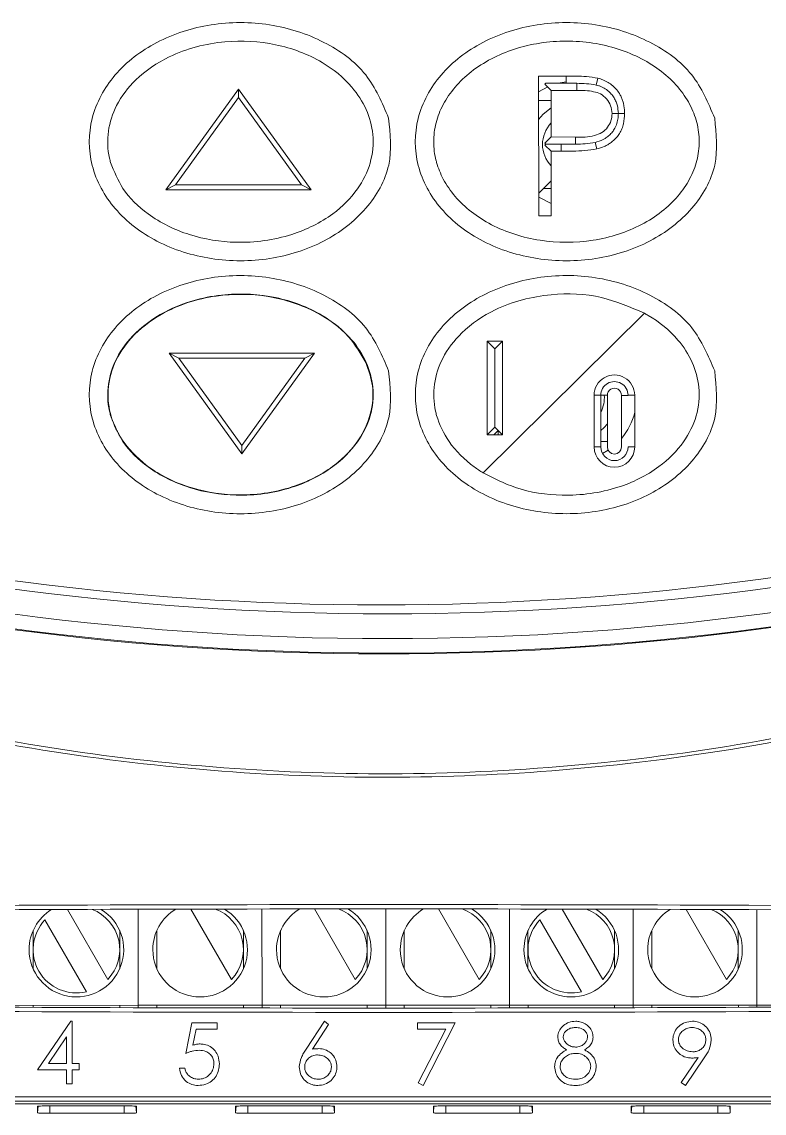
# Model space of a CAD drawing. Header units: millimetres. Extents: x -829 to 2887, y -460 to 1788.
# Drawn here: x -786.25 to -756.25, y 487.17 to 531.28 of the extents above; entities that cross this region are included whole.
import ezdxf

# ---------------------------------------------------------------- set-up
doc = ezdxf.new("R2010")
doc.units = ezdxf.units.MM
doc.layers.add('Inversor', color=4, linetype='Continuous')

msp = doc.modelspace()

# ---------------------------------------------------------------- linework, layer by layer
at = {"layer": 'Inversor', "linetype": 'Continuous', "lineweight": 0}
for p, q in [((-765.368, 529.091), (-765.367, 523.447)), ((-764.261, 529.091), (-765.368, 529.091)), ((-764.261, 528.802), (-764.261, 529.091)), ((-765.368, 528.454), (-765.003, 528.654)), ((-765.078, 528.802), (-765.115, 528.765)), ((-765.115, 528.765), (-764.861, 528.512)), ((-765.078, 528.802), (-764.261, 528.802)), ((-764.861, 528.512), (-764.861, 526.631)), ((-764.573, 528.802), (-764.261, 528.858)), ((-765.368, 528.104), (-764.861, 528.104)), ((-765.114, 526.381), (-764.861, 526.631)), ((-765.114, 526.381), (-765.077, 526.343)), ((-765.077, 526.343), (-765.114, 526.305)), ((-765.114, 526.305), (-764.861, 526.052)), ((-764.861, 523.447), (-764.861, 526.052)), ((-765.367, 524.355), (-764.872, 524.85)), ((-764.861, 524.548), (-765.175, 524.548)), ((-764.861, 523.939), (-765.367, 524.198)), ((-765.367, 523.447), (-764.861, 523.447)), ((-767.137, 518.07), (-767.448, 518.381)), ((-766.827, 518.381), (-767.448, 518.381)), ((-767.137, 518.07), (-766.827, 518.381)), ((-762.859, 516.19), (-762.592, 516.19)), ((-762.859, 516.19), (-762.859, 514.099)), ((-762.592, 516.19), (-762.591, 514.099)), ((-761.755, 516.183), (-762.022, 516.185)), ((-762.022, 514.099), (-762.022, 516.185)), ((-761.755, 516.183), (-761.755, 516.19)), ((-761.755, 516.19), (-761.487, 516.19)), ((-761.487, 514.099), (-761.487, 516.19)), ((-767.137, 514.899), (-767.448, 514.588)), ((-767.137, 514.899), (-766.826, 514.588)), ((-767.448, 514.588), (-766.826, 514.588)), ((-767.173, 514.588), (-767, 514.761)), ((-767.01, 514.588), (-767.01, 514.751)), ((-762.591, 514.325), (-762.859, 514.325)), ((-762.561, 513.972), (-762.792, 513.837)), ((-761.755, 514.099), (-761.487, 514.099)), ((-781.549, 495.414), (-781.548, 491.53)), ((-776.549, 495.425), (-776.548, 491.53)), ((-771.549, 495.428), (-771.548, 491.53)), ((-769.422, 495.427), (-767.777, 492.578)), ((-766.549, 495.424), (-766.548, 491.531)), ((-764.418, 495.421), (-762.777, 492.579)), ((-761.549, 495.414), (-761.548, 491.531)), ((-759.41, 495.407), (-757.777, 492.579)), ((-756.549, 495.397), (-756.548, 491.531)), ((-783.643, 492.077), (-785.32, 494.982)), ((-763.643, 492.079), (-765.32, 494.983)), ((-781.548, 491.53), (-786.548, 491.529)), ((-776.548, 491.53), (-781.548, 491.53)), ((-781.548, 491.434), (-781.548, 491.53)), ((-776.548, 491.424), (-776.548, 491.53)), ((-771.548, 491.53), (-776.548, 491.53)), ((-766.548, 491.531), (-771.548, 491.53)), ((-771.548, 491.421), (-771.548, 491.53)), ((-766.548, 491.424), (-766.548, 491.531)), ((-761.548, 491.531), (-766.548, 491.531)), ((-761.548, 491.435), (-761.548, 491.531)), ((-756.548, 491.531), (-761.548, 491.531)), ((-751.548, 491.532), (-756.548, 491.531)), ((-756.548, 491.452), (-756.548, 491.531)), ((-784.224, 490.887), (-784.269, 490.887)), ((-784.269, 490.887), (-784.224, 490.887)), ((-784.224, 489.177), (-784.224, 490.887)), ((-779.207, 490.57), (-778.367, 490.57)), ((-778.367, 490.57), (-778.367, 490.824)), ((-773.859, 490.753), (-774.029, 490.887)), ((-768.742, 490.824), (-770.262, 490.824)), ((-770.262, 490.824), (-770.262, 490.57)), ((-785.182, 489.177), (-784.445, 490.25)), ((-784.445, 490.25), (-784.445, 489.177)), ((-758.925, 489.418), (-759.612, 488.414)), ((-785.617, 488.924), (-784.445, 488.924)), ((-784.445, 489.177), (-785.182, 489.177)), ((-784.445, 488.924), (-784.445, 488.354)), ((-783.939, 489.177), (-784.224, 489.177)), ((-784.224, 488.354), (-784.224, 488.924)), ((-784.224, 488.924), (-783.939, 488.924)), ((-783.939, 488.924), (-783.939, 489.177)), ((-779.665, 488.987), (-779.887, 488.987)), ((-784.445, 488.354), (-784.224, 488.354)), ((-770.232, 488.396), (-770.04, 488.291)), ((-759.612, 488.414), (-759.434, 488.291))]:
    msp.add_line(p, q, dxfattribs=at)
at = {"layer": 'Inversor', "linetype": 'Continuous', "lineweight": 15}
for p, q in [((-763.045, 528.73), (-762.975, 529.006)), ((-777.497, 528.563), (-780.434, 524.489)), ((-777.497, 528.221), (-777.497, 528.563)), ((-774.559, 524.489), (-777.497, 528.563)), ((-763.829, 528.512), (-764.861, 528.512)), ((-764.261, 528.802), (-763.828, 528.799)), ((-763.828, 528.799), (-763.829, 528.512)), ((-777.497, 528.221), (-780.043, 524.689)), ((-774.95, 524.689), (-777.497, 528.221)), ((-762.147, 527.575), (-762.401, 527.575)), ((-762.147, 527.575), (-762.147, 527.577)), ((-762.147, 527.577), (-761.894, 527.577)), ((-765.077, 526.343), (-764.458, 526.339)), ((-764.861, 526.631), (-763.873, 526.618)), ((-763.876, 526.34), (-764.458, 526.339)), ((-764.458, 526.339), (-764.457, 526.052)), ((-763.876, 526.34), (-763.873, 526.618)), ((-763.084, 526.411), (-763.02, 526.145)), ((-764.861, 526.052), (-764.457, 526.052)), ((-780.043, 524.689), (-780.434, 524.489)), ((-780.043, 524.689), (-774.95, 524.689)), ((-774.95, 524.689), (-774.559, 524.489)), ((-780.434, 524.489), (-774.559, 524.489)), ((-767.605, 513.05), (-761.094, 519.504)), ((-767.448, 518.381), (-767.448, 514.588)), ((-766.826, 514.588), (-766.827, 518.381)), ((-767.137, 518.07), (-767.137, 514.899)), ((-779.905, 517.69), (-780.296, 517.89)), ((-774.421, 517.889), (-780.296, 517.89)), ((-780.296, 517.89), (-777.358, 513.816)), ((-779.905, 517.69), (-777.358, 514.158)), ((-774.812, 517.689), (-779.905, 517.69)), ((-777.358, 513.816), (-774.421, 517.889)), ((-777.358, 514.158), (-774.812, 517.689)), ((-774.812, 517.689), (-774.421, 517.889)), ((-763.127, 516.19), (-763.126, 514.099)), ((-762.859, 516.19), (-763.127, 516.19)), ((-777.358, 514.158), (-777.358, 513.816)), ((-762.859, 514.099), (-763.126, 514.099)), ((-784.41, 495.405), (-782.777, 492.577)), ((-779.418, 495.42), (-777.777, 492.578)), ((-774.422, 495.427), (-772.777, 492.578)), ((-785.799, 493.009), (-785.799, 494.55)), ((-782.299, 494.55), (-782.299, 493.01)), ((-780.799, 493.01), (-780.799, 494.55)), ((-777.299, 494.55), (-777.299, 493.01)), ((-775.799, 493.01), (-775.799, 494.55)), ((-772.299, 494.551), (-772.299, 493.01)), ((-770.799, 493.01), (-770.799, 494.551)), ((-767.299, 494.551), (-767.299, 493.011)), ((-765.799, 493.011), (-765.799, 494.551)), ((-762.299, 494.551), (-762.299, 493.011)), ((-760.799, 493.011), (-760.799, 494.551)), ((-757.299, 494.552), (-757.299, 493.011)), ((-785.798, 491.448), (-785.798, 491.529)), ((-782.298, 491.53), (-782.298, 491.436)), ((-780.798, 491.432), (-780.798, 491.53)), ((-777.298, 491.53), (-777.298, 491.425)), ((-775.798, 491.423), (-775.798, 491.53)), ((-772.298, 491.53), (-772.298, 491.421)), ((-770.798, 491.421), (-770.798, 491.53)), ((-767.298, 491.531), (-767.298, 491.423)), ((-765.798, 491.425), (-765.798, 491.531)), ((-762.298, 491.531), (-762.298, 491.433)), ((-760.798, 491.437), (-760.798, 491.531)), ((-757.298, 491.531), (-757.298, 491.449)), ((-784.269, 490.887), (-785.617, 488.924)), ((-779.38, 490.824), (-779.633, 489.589)), ((-778.367, 490.824), (-779.38, 490.824)), ((-779.34, 489.921), (-779.207, 490.57)), ((-774.029, 490.887), (-774.767, 489.76)), ((-774.511, 489.755), (-773.859, 490.753)), ((-770.262, 490.57), (-769.117, 490.57)), ((-769.117, 490.57), (-770.232, 488.396)), ((-770.04, 488.291), (-768.742, 490.824)), ((-759.434, 488.291), (-758.674, 489.403)), ((-742.623, 487.656), (-800.623, 487.656)), ((-800.623, 487.549), (-742.623, 487.549)), ((-785.623, 487.454), (-785.623, 487.181)), ((-782.123, 487.464), (-785.123, 487.464)), ((-785.123, 487.464), (-785.123, 487.171)), ((-782.123, 487.464), (-782.123, 487.171)), ((-781.647, 487.456), (-781.623, 487.181)), ((-781.623, 487.181), (-781.623, 487.454)), ((-777.623, 487.454), (-777.623, 487.181)), ((-774.123, 487.464), (-777.123, 487.464)), ((-777.123, 487.464), (-777.123, 487.171)), ((-774.123, 487.464), (-774.123, 487.171)), ((-773.647, 487.456), (-773.623, 487.181)), ((-773.623, 487.181), (-773.623, 487.454)), ((-769.623, 487.454), (-769.623, 487.181)), ((-766.123, 487.464), (-769.123, 487.464)), ((-769.123, 487.464), (-769.123, 487.171)), ((-766.123, 487.464), (-766.123, 487.171)), ((-765.647, 487.456), (-765.623, 487.181)), ((-765.623, 487.181), (-765.623, 487.454)), ((-761.623, 487.454), (-761.623, 487.181)), ((-758.123, 487.464), (-761.123, 487.464)), ((-761.123, 487.464), (-761.123, 487.171)), ((-758.123, 487.464), (-758.123, 487.171)), ((-757.647, 487.456), (-757.623, 487.181)), ((-757.623, 487.181), (-757.623, 487.454)), ((-785.599, 487.452), (-785.623, 487.181)), ((-785.123, 487.171), (-782.123, 487.171)), ((-777.599, 487.452), (-777.623, 487.181)), ((-777.123, 487.171), (-774.123, 487.171)), ((-769.599, 487.452), (-769.623, 487.181)), ((-769.123, 487.171), (-766.123, 487.171)), ((-761.599, 487.452), (-761.623, 487.181)), ((-761.123, 487.171), (-758.123, 487.171))]:
    msp.add_line(p, q, dxfattribs=at)
at = {"layer": 'Inversor', "linetype": 'Continuous', "lineweight": 0, "flags": 128}
for points in [[(-764.861, 527.808), (-765.188, 527.552), (-765.368, 527.341)], [(-762.859, 514.765), (-762.736, 514.877), (-762.591, 515.041)]]:
    msp.add_lwpolyline(points, dxfattribs=at)
at = {"layer": 'Inversor', "linetype": 'Continuous', "lineweight": 15}
for centre, radius, start, end in [((-763.963, 526.326), 1.25, 135.9567, 224.0511), ((-762.307, 516.19), 0.82, 0.0033, 180.0039), ((-762.307, 516.19), 0.552, 0.0033, 180.0042), ((-763.962, 516.102), 1.25, 331.9245, 4.0169), ((-762.307, 516.19), 0.285, 358.9896, 180.0039), ((-762.307, 514.099), 0.82, 180.0039, 0.0033), ((-771.736, 621.202), 113.487, 254.43548, 285.5724), ((-771.486, 621.088), 113.737, 254.14833, 285.85954), ((-771.486, 621.088), 114.737, 253.77069, 286.23718), ((-784.049, 493.78), 1.912, 180.0039, 58.5034), ((-784.049, 493.78), 1.912, 121.8915, 180.0039), ((-779.049, 493.78), 1.912, 180.0039, 59.1979), ((-779.049, 493.78), 1.912, 121.0379, 180.0039), ((-774.049, 493.78), 1.912, 180.0039, 59.4988), ((-774.049, 493.78), 1.912, 120.5782, 180.0039), ((-769.049, 493.781), 1.912, 120.5251, 180.0039), ((-769.049, 493.781), 1.912, 180.0039, 59.3931), ((-764.049, 493.781), 1.912, 120.8778, 180.0039), ((-764.049, 493.781), 1.912, 180.0039, 58.8816), ((-759.049, 493.781), 1.912, 121.6215, 180.0039), ((-759.049, 493.781), 1.912, 180.0039, 57.9789)]:
    msp.add_arc(centre, radius, start, end, dxfattribs=at)
at = {"layer": 'Inversor', "linetype": 'Continuous', "lineweight": 0}
for centre, radius, start, end in [((-763.962, 516.102), 2.55, 319.5269, 346.0554), ((-762.307, 514.099), 0.552, 180.0039, 0.0033), ((-762.307, 514.099), 0.285, 180.0039, 0.0039), ((-771.583, 620.732), 114.965, 253.69404, 286.26575), ((-771.583, 620.732), 115, 253.681, 286.2788), ((-784.049, 493.78), 1.75, 316.6055, 68.5815), ((-779.049, 493.78), 1.75, 316.6055, 69.728), ((-774.049, 493.78), 1.75, 316.6055, 70.267), ((-769.049, 493.781), 1.75, 316.6055, 70.1444), ((-764.049, 493.781), 1.75, 316.6055, 69.3642), ((-759.049, 493.781), 1.75, 316.6055, 67.9865), ((-784.049, 493.78), 1.75, 136.6055, 283.4024), ((-764.049, 493.781), 1.75, 136.6055, 283.4024)]:
    msp.add_arc(centre, radius, start, end, dxfattribs=at)
at = {"layer": 'Inversor', "linetype": 'Continuous', "lineweight": 15}
for centre, major_axis, ratio, start_param, end_param in [((-771.623, 467.793), (317.867, 0), 0.087489, 1.477982, 1.663611), ((-771.623, 467.793), (315.867, 0), 0.087489, 1.477392, 1.6642), ((-771.623, 519.055), (315.867, 0), 0.087489, 4.618985, 4.805793), ((-771.623, 519.055), (317.867, 0), 0.087489, 4.619575, 4.805203), ((-771.623, 481.178), (317.867, 0), 0.020947, 1.472384, 1.669208)]:
    msp.add_ellipse(centre, major_axis=major_axis, ratio=ratio, start_param=start_param, end_param=end_param, dxfattribs=at)
for points, knots in [([(-771.431, 527.395), (-771.692, 528.01), (-772.238, 529.294), (-774.055, 530.591), (-776.241, 531.285), (-778.607, 531.281), (-780.81, 530.588), (-782.56, 529.269), (-783.568, 527.45), (-783.567, 525.413), (-782.554, 523.596), (-780.801, 522.282), (-778.595, 521.594), (-776.236, 521.596), (-774.027, 522.291), (-772.294, 523.604), (-771.229, 525.439), (-771.365, 526.751), (-771.431, 527.395)], [0, 0, 0, 0, 0.05767, 0.120337, 0.187671, 0.25685, 0.324181, 0.386849, 0.444513, 0.499994, 0.557664, 0.620333, 0.687669, 0.756853, 0.824187, 0.886855, 0.944521, 1, 1, 1, 1]), ([(-758.255, 527.395), (-758.517, 528.011), (-759.062, 529.295), (-760.879, 530.592), (-763.066, 531.286), (-765.432, 531.281), (-767.634, 530.589), (-769.385, 529.27), (-770.393, 527.451), (-770.391, 525.414), (-769.379, 523.597), (-767.626, 522.283), (-765.42, 521.594), (-763.061, 521.597), (-760.852, 522.292), (-759.118, 523.605), (-758.054, 525.44), (-758.189, 526.752), (-758.255, 527.395)], [0, 0, 0, 0, 0.057669, 0.120337, 0.187671, 0.25685, 0.324181, 0.386847, 0.444513, 0.499994, 0.557664, 0.620334, 0.687668, 0.756854, 0.824188, 0.886855, 0.944521, 1, 1, 1, 1]), ([(-782.668, 525.596), (-782.522, 525.233), (-782.196, 524.421), (-781.081, 523.367), (-779.496, 522.591), (-777.476, 522.269), (-775.443, 522.545), (-773.752, 523.37), (-772.678, 524.422), (-772.112, 525.558), (-771.999, 526.7), (-772.294, 527.772), (-772.972, 528.812), (-774.201, 529.801), (-775.992, 530.462), (-778.148, 530.583), (-780.136, 530.066), (-781.618, 529.073), (-782.452, 527.991), (-782.818, 526.872), (-782.791, 526.064), (-782.683, 525.654), (-782.668, 525.596)], [0, 0, 0, 0, 0.0391766, 0.0878615, 0.151033, 0.2155742, 0.2923577, 0.3550517, 0.4029429, 0.4420045, 0.4812428, 0.5163331, 0.5525793, 0.6052739, 0.6732664, 0.7424514, 0.8212549, 0.8766856, 0.9202701, 0.9570254, 0.9938697, 1, 1, 1, 1]), ([(-769.492, 525.597), (-769.428, 525.369), (-769.337, 525.144), (-769.092, 524.683), (-768.932, 524.449), (-768.362, 523.784), (-767.86, 523.39), (-766.686, 522.78), (-766.012, 522.562), (-764.607, 522.345), (-763.874, 522.346), (-762.82, 522.511), (-762.477, 522.593), (-761.818, 522.807), (-761.504, 522.939), (-760.917, 523.245), (-760.645, 523.42), (-760.153, 523.805), (-759.933, 524.015), (-759.553, 524.46), (-759.394, 524.693), (-759.138, 525.177), (-759.041, 525.427), (-758.913, 525.934), (-758.881, 526.189), (-758.881, 526.701), (-758.914, 526.958), (-758.978, 527.21), (-759.043, 527.463), (-759.14, 527.712), (-759.398, 528.196), (-759.558, 528.43), (-759.939, 528.874), (-760.158, 529.083), (-760.651, 529.467), (-760.924, 529.641), (-761.512, 529.947), (-761.826, 530.078), (-762.484, 530.29), (-762.829, 530.371), (-763.532, 530.479), (-763.891, 530.507), (-764.608, 530.506), (-764.967, 530.478), (-765.67, 530.368), (-766.014, 530.286), (-766.672, 530.073), (-766.986, 529.941), (-767.573, 529.634), (-767.846, 529.459), (-768.337, 529.074), (-768.557, 528.865), (-768.936, 528.42), (-769.097, 528.185), (-769.353, 527.701), (-769.449, 527.452), (-769.577, 526.946), (-769.609, 526.689), (-769.609, 526.177), (-769.577, 525.921), (-769.506, 525.645), (-769.499, 525.621), (-769.492, 525.597)], [3.356851, 3.356851, 3.356851, 3.356851, 3.534293, 3.534293, 3.730643, 3.730643, 4.123342, 4.123342, 4.516041, 4.516041, 4.90874, 4.90874, 5.10509, 5.10509, 5.301439, 5.301439, 5.497789, 5.497789, 5.694138, 5.694138, 5.890488, 5.890488, 6.086837, 6.086837, 6.283187, 6.283187, 6.479537, 6.479537, 6.479537, 6.675886, 6.675886, 6.872236, 6.872236, 7.068585, 7.068585, 7.264935, 7.264935, 7.461284, 7.461284, 7.657634, 7.657634, 7.853983, 7.853983, 8.050333, 8.050333, 8.246682, 8.246682, 8.443032, 8.443032, 8.639381, 8.639381, 8.835731, 8.835731, 9.032081, 9.032081, 9.22843, 9.22843, 9.42478, 9.42478, 9.621129, 9.621129, 9.640036, 9.640036, 9.640036, 9.640036]), ([(-762.975, 529.006), (-763.129, 529.031), (-763.418, 529.076), (-763.849, 529.088), (-764.123, 529.09), (-764.261, 529.091)], [0, 0, 0, 0, 0.361135, 0.680365, 1, 1, 1, 1]), ([(-761.894, 527.577), (-761.899, 527.681), (-761.905, 527.835), (-761.945, 528.012), (-761.982, 528.135), (-762.031, 528.254), (-762.154, 528.482), (-762.351, 528.697), (-762.577, 528.849), (-762.698, 528.909), (-762.817, 528.961), (-762.906, 528.987), (-762.975, 529.006)], [0, 0, 0, 0, 0.15941, 0.239011, 0.278798, 0.35845, 0.438119, 0.679329, 0.798767, 0.858322, 0.888094, 1, 1, 1, 1]), ([(-762.401, 527.575), (-762.412, 527.684), (-762.434, 527.903), (-762.614, 528.182), (-762.858, 528.382), (-763.275, 528.508), (-763.6, 528.51), (-763.829, 528.512)], [0, 0, 0, 0, 0.16755, 0.33636, 0.498605, 0.646726, 1, 1, 1, 1]), ([(-763.045, 528.73), (-763.175, 528.751), (-763.434, 528.793), (-763.697, 528.797), (-763.828, 528.799)], [0, 0, 0, 0, 0.500496, 1, 1, 1, 1]), ([(-763.045, 528.73), (-763.01, 528.721), (-762.955, 528.706), (-762.866, 528.675), (-762.795, 528.644), (-762.675, 528.58), (-762.541, 528.484), (-762.4, 528.336), (-762.311, 528.206), (-762.256, 528.097), (-762.22, 528.013), (-762.166, 527.843), (-762.155, 527.695), (-762.147, 527.577)], [0, 0, 0, 0, 0.070061, 0.106753, 0.180218, 0.21691, 0.364474, 0.489096, 0.60456, 0.662147, 0.719743, 0.777345, 1, 1, 1, 1]), ([(-763.873, 526.618), (-763.615, 526.62), (-763.25, 526.621), (-762.804, 526.792), (-762.575, 527.01), (-762.426, 527.281), (-762.409, 527.477), (-762.401, 527.575)], [0, 0, 0, 0, 0.385279, 0.545009, 0.706208, 0.853015, 1, 1, 1, 1]), ([(-762.147, 527.575), (-762.151, 527.5), (-762.156, 527.385), (-762.187, 527.235), (-762.223, 527.124), (-762.277, 526.999), (-762.359, 526.864), (-762.474, 526.73), (-762.586, 526.633), (-762.759, 526.52), (-762.922, 526.453), (-763.06, 526.417), (-763.084, 526.411)], [0, 0, 0, 0, 0.1395693, 0.2111242, 0.2827159, 0.3542718, 0.4631769, 0.5720094, 0.6808654, 0.7351614, 0.9543054, 1, 1, 1, 1]), ([(-763.02, 526.145), (-762.918, 526.175), (-762.764, 526.22), (-762.597, 526.304), (-762.483, 526.373), (-762.375, 526.452), (-762.259, 526.562), (-762.144, 526.698), (-762.042, 526.865), (-761.975, 527.03), (-761.91, 527.265), (-761.901, 527.439), (-761.894, 527.577)], [0, 0, 0, 0, 0.161296, 0.241886, 0.282156, 0.362777, 0.443436, 0.524066, 0.631221, 0.738275, 0.791701, 1, 1, 1, 1]), ([(-763.876, 526.34), (-763.746, 526.342), (-763.48, 526.348), (-763.218, 526.39), (-763.084, 526.411)], [0, 0, 0, 0, 0.492387, 1, 1, 1, 1]), ([(-764.457, 526.052), (-764.303, 526.053), (-763.986, 526.055), (-763.505, 526.07), (-763.182, 526.12), (-763.02, 526.145)], [0, 0, 0, 0, 0.321565, 0.659855, 1, 1, 1, 1]), ([(-771.43, 517.171), (-771.691, 517.787), (-772.237, 519.071), (-774.054, 520.367), (-776.241, 521.061), (-778.607, 521.057), (-780.809, 520.364), (-782.56, 519.046), (-783.568, 517.227), (-783.566, 515.19), (-782.554, 513.373), (-780.801, 512.058), (-778.595, 511.37), (-776.235, 511.372), (-774.026, 512.067), (-772.293, 513.381), (-771.229, 515.216), (-771.364, 516.528), (-771.43, 517.171)], [0, 0, 0, 0, 0.05767, 0.120337, 0.18767, 0.256849, 0.324181, 0.386848, 0.444514, 0.499995, 0.557665, 0.620334, 0.68767, 0.756854, 0.824187, 0.886855, 0.944521, 1, 1, 1, 1]), ([(-758.255, 517.172), (-758.516, 517.787), (-759.061, 519.072), (-760.879, 520.368), (-763.065, 521.062), (-765.431, 521.058), (-767.634, 520.365), (-769.384, 519.047), (-770.392, 517.228), (-770.39, 515.191), (-769.378, 513.374), (-767.625, 512.059), (-765.419, 511.371), (-763.06, 511.373), (-760.851, 512.068), (-759.117, 513.381), (-758.053, 515.216), (-758.188, 516.529), (-758.255, 517.172)], [0, 0, 0, 0, 0.057669, 0.120337, 0.18767, 0.256849, 0.32418, 0.386848, 0.444512, 0.499994, 0.557664, 0.620332, 0.687668, 0.756853, 0.824186, 0.886854, 0.944521, 1, 1, 1, 1]), ([(-782.667, 515.372), (-782.522, 515.01), (-782.195, 514.198), (-781.08, 513.143), (-779.496, 512.367), (-777.475, 512.045), (-775.442, 512.321), (-773.751, 513.146), (-772.678, 514.199), (-772.111, 515.334), (-771.998, 516.477), (-772.293, 517.549), (-772.971, 518.588), (-774.201, 519.578), (-775.991, 520.238), (-778.147, 520.359), (-780.135, 519.842), (-781.618, 518.849), (-782.451, 517.767), (-782.818, 516.648), (-782.79, 515.841), (-782.682, 515.431), (-782.667, 515.372)], [0, 0, 0, 0, 0.039178, 0.087862, 0.151034, 0.215573, 0.292358, 0.355052, 0.402942, 0.442005, 0.481244, 0.516334, 0.55258, 0.605274, 0.673267, 0.742452, 0.821257, 0.876687, 0.920271, 0.957026, 0.993871, 1, 1, 1, 1]), ([(-761.094, 519.504), (-761.661, 519.75), (-762.859, 520.269), (-764.977, 520.351), (-766.959, 519.845), (-768.442, 518.85), (-769.275, 517.768), (-769.643, 516.649), (-769.612, 515.843), (-769.413, 515.056), (-768.996, 514.206), (-768.259, 513.474), (-767.731, 513.131), (-767.605, 513.05)], [0, 0, 0, 0, 0.126388, 0.2670326, 0.4272311, 0.5399151, 0.6285169, 0.7032342, 0.7781361, 0.7905964, 0.8702395, 0.9692114, 1, 1, 1, 1]), ([(-767.605, 513.05), (-767.179, 512.833), (-766.183, 512.326), (-764.295, 512.053), (-762.268, 512.32), (-760.575, 513.147), (-759.502, 514.2), (-758.935, 515.335), (-758.822, 516.478), (-759.118, 517.55), (-759.795, 518.588), (-760.539, 519.191), (-761.043, 519.475), (-761.094, 519.504)], [0, 0, 0, 0, 0.094795, 0.221763, 0.372814, 0.496148, 0.590363, 0.667205, 0.744398, 0.813428, 0.884734, 0.988397, 1, 1, 1, 1]), ([(-733.686, 509.28), (-735.879, 508.314), (-740.28, 506.378), (-747.21, 504.11), (-754.379, 502.353), (-761.613, 501.221), (-768.815, 500.698), (-775.967, 500.76), (-783.175, 501.419), (-789.631, 502.555), (-795.277, 503.958), (-800.124, 505.46), (-804.904, 507.218), (-808.005, 508.609), (-809.561, 509.307)], [0, 0, 0, 0, 0.091973, 0.184528, 0.279001, 0.374178, 0.464028, 0.554516, 0.647012, 0.740193, 0.804853, 0.869514, 0.93452, 1, 1, 1, 1]), ([(-809.491, 509.441), (-807.96, 508.753), (-804.89, 507.374), (-800.14, 505.621), (-795.281, 504.109), (-789.704, 502.72), (-783.377, 501.596), (-776.273, 500.918), (-769.047, 500.826), (-761.803, 501.343), (-754.629, 502.455), (-747.548, 504.165), (-740.539, 506.431), (-736.021, 508.417), (-733.755, 509.413)], [0, 0, 0, 0, 0.064569, 0.129452, 0.194335, 0.259814, 0.349674, 0.440157, 0.532637, 0.625816, 0.717712, 0.810266, 0.904809, 1, 1, 1, 1]), ([(-763.871, 490.887), (-763.966, 490.878), (-764.143, 490.861), (-764.371, 490.729), (-764.525, 490.547), (-764.59, 490.375), (-764.594, 490.277), (-764.595, 490.253)], [0, 0, 0, 0, 0.267745, 0.495752, 0.724727, 0.931976, 1, 1, 1, 1]), ([(-763.884, 490.634), (-763.806, 490.629), (-763.68, 490.621), (-763.527, 490.534), (-763.441, 490.433), (-763.397, 490.335), (-763.393, 490.277), (-763.392, 490.255)], [0, 0, 0, 0, 0.333155, 0.540986, 0.748527, 0.902455, 1, 1, 1, 1]), ([(-759.155, 490.887), (-759.254, 490.877), (-759.454, 490.856), (-759.71, 490.698), (-759.877, 490.479), (-759.936, 490.278), (-759.94, 490.165), (-759.941, 490.131)], [0, 0, 0, 0, 0.2458439, 0.4932376, 0.7194748, 0.9149308, 1, 1, 1, 1]), ([(-759.166, 490.634), (-759.093, 490.627), (-758.957, 490.615), (-758.784, 490.512), (-758.668, 490.382), (-758.616, 490.249), (-758.613, 490.172), (-758.611, 490.143)], [0, 0, 0, 0, 0.265902, 0.492926, 0.719908, 0.89343, 1, 1, 1, 1]), ([(-758.39, 490.128), (-758.4, 490.222), (-758.42, 490.409), (-758.57, 490.649), (-758.781, 490.81), (-758.986, 490.879), (-759.111, 490.885), (-759.155, 490.887)], [0, 0, 0, 0, 0.233866, 0.469104, 0.685757, 0.889611, 1, 1, 1, 1]), ([(-764.595, 490.253), (-764.589, 490.196), (-764.578, 490.082), (-764.491, 489.926), (-764.372, 489.807), (-764.277, 489.754), (-764.234, 489.73)], [0, 0, 0, 0, 0.254183, 0.509466, 0.783216, 1, 1, 1, 1]), ([(-763.392, 490.255), (-763.398, 490.21), (-763.41, 490.12), (-763.49, 489.998), (-763.614, 489.9), (-763.751, 489.848), (-763.843, 489.844), (-763.875, 489.842)], [0, 0, 0, 0, 0.19316, 0.385939, 0.604874, 0.865798, 1, 1, 1, 1]), ([(-758.611, 490.143), (-758.616, 490.086), (-758.626, 489.972), (-758.718, 489.826), (-758.845, 489.717), (-758.994, 489.66), (-759.097, 489.655), (-759.144, 489.652)], [0, 0, 0, 0, 0.209552, 0.420703, 0.620902, 0.825525, 1, 1, 1, 1]), ([(-779.049, 489.969), (-779.074, 489.968), (-779.123, 489.967), (-779.221, 489.953), (-779.292, 489.934), (-779.34, 489.921)], [0, 0, 0, 0, 0.25044, 0.501075, 1, 1, 1, 1]), ([(-779.089, 489.716), (-778.995, 489.708), (-778.842, 489.695), (-778.659, 489.58), (-778.547, 489.442), (-778.498, 489.296), (-778.495, 489.205), (-778.493, 489.17)], [0, 0, 0, 0, 0.3072, 0.502442, 0.697705, 0.887169, 1, 1, 1, 1]), ([(-778.272, 489.161), (-778.28, 489.267), (-778.295, 489.458), (-778.437, 489.702), (-778.631, 489.874), (-778.849, 489.959), (-778.992, 489.966), (-779.049, 489.969)], [0, 0, 0, 0, 0.250907, 0.454492, 0.658053, 0.862826, 1, 1, 1, 1]), ([(-773.523, 489.047), (-773.531, 489.136), (-773.547, 489.314), (-773.689, 489.537), (-773.883, 489.698), (-774.083, 489.771), (-774.211, 489.777), (-774.256, 489.779)], [0, 0, 0, 0, 0.229673, 0.461459, 0.665841, 0.882918, 1, 1, 1, 1]), ([(-764.234, 489.73), (-764.299, 489.694), (-764.446, 489.612), (-764.622, 489.438), (-764.711, 489.23), (-764.718, 489.105), (-764.722, 489.053)], [0, 0, 0, 0, 0.2518477, 0.5738022, 0.8244561, 1, 1, 1, 1]), ([(-763.044, 489.073), (-763.05, 489.146), (-763.063, 489.293), (-763.187, 489.504), (-763.355, 489.641), (-763.479, 489.707), (-763.521, 489.73)], [0, 0, 0, 0, 0.253563, 0.508989, 0.832068, 1, 1, 1, 1]), ([(-774.821, 489.034), (-774.82, 489.067), (-774.818, 489.101), (-774.806, 489.166), (-774.796, 489.198), (-774.756, 489.29), (-774.717, 489.345), (-774.62, 489.436), (-774.561, 489.472), (-774.436, 489.516), (-774.369, 489.524), (-774.302, 489.526)], [0, 0, 0, 0, 0.125, 0.125, 0.25, 0.25, 0.5, 0.5, 0.75, 0.75, 1, 1, 1, 1]), ([(-774.302, 489.526), (-774.229, 489.519), (-774.083, 489.506), (-773.901, 489.391), (-773.778, 489.239), (-773.746, 489.109), (-773.745, 489.044), (-773.745, 489.034)], [0, 0, 0, 0, 0.263053, 0.528957, 0.761278, 0.963139, 1, 1, 1, 1]), ([(-779.887, 488.987), (-779.865, 488.887), (-779.821, 488.686), (-779.63, 488.453), (-779.388, 488.311), (-779.217, 488.297), (-779.133, 488.291)], [0, 0, 0, 0, 0.271169, 0.545147, 0.778269, 1, 1, 1, 1]), ([(-779.12, 488.544), (-779.185, 488.551), (-779.315, 488.563), (-779.478, 488.653), (-779.595, 488.778), (-779.644, 488.895), (-779.66, 488.967), (-779.665, 488.987)], [0, 0, 0, 0, 0.253899, 0.508751, 0.712349, 0.91562, 1, 1, 1, 1]), ([(-779.133, 488.291), (-779.027, 488.299), (-778.83, 488.315), (-778.574, 488.459), (-778.397, 488.665), (-778.289, 488.908), (-778.278, 489.079), (-778.272, 489.161)], [0, 0, 0, 0, 0.23182, 0.428455, 0.625416, 0.820072, 1, 1, 1, 1]), ([(-778.493, 489.17), (-778.5, 489.096), (-778.512, 488.945), (-778.631, 488.757), (-778.797, 488.617), (-778.97, 488.551), (-779.083, 488.546), (-779.12, 488.544)], [0, 0, 0, 0, 0.226137, 0.454571, 0.654707, 0.885962, 1, 1, 1, 1]), ([(-774.295, 488.291), (-774.197, 488.301), (-774, 488.322), (-773.751, 488.478), (-773.588, 488.695), (-773.528, 488.896), (-773.524, 489.012), (-773.523, 489.047)], [0, 0, 0, 0, 0.24378, 0.489201, 0.709351, 0.911207, 1, 1, 1, 1]), ([(-764.722, 489.053), (-764.712, 488.964), (-764.693, 488.784), (-764.552, 488.561), (-764.369, 488.393), (-764.137, 488.304), (-763.973, 488.295), (-763.886, 488.291)], [0, 0, 0, 0, 0.211743, 0.424009, 0.609229, 0.794688, 1, 1, 1, 1]), ([(-763.884, 488.544), (-763.989, 488.553), (-764.152, 488.568), (-764.343, 488.685), (-764.451, 488.821), (-764.496, 488.95), (-764.499, 489.025), (-764.5, 489.046)], [0, 0, 0, 0, 0.352097, 0.548081, 0.745132, 0.929442, 1, 1, 1, 1]), ([(-763.231, 488.562), (-763.202, 488.599), (-763.121, 488.706), (-763.053, 488.885), (-763.046, 489.023), (-763.044, 489.073)], [0, 0, 0, 0, 0.251836, 0.727928, 1, 1, 1, 1]), ([(-763.886, 488.291), (-763.825, 488.293), (-763.666, 488.3), (-763.424, 488.375), (-763.292, 488.503), (-763.231, 488.562)], [0, 0, 0, 0, 0.252067, 0.653929, 1, 1, 1, 1]), ([(-785.123, 487.464), (-785.18, 487.464), (-785.292, 487.464), (-785.443, 487.462), (-785.555, 487.459), (-785.614, 487.456), (-785.621, 487.454), (-785.623, 487.454)], [0, 0, 0, 0, 0.215969, 0.429755, 0.647525, 0.858193, 1, 1, 1, 1]), ([(-781.623, 487.454), (-781.629, 487.455), (-781.64, 487.457), (-781.726, 487.46), (-781.854, 487.463), (-781.994, 487.464), (-782.086, 487.464), (-782.123, 487.464)], [0, 0, 0, 0, 0.215767, 0.429417, 0.64709, 0.857766, 1, 1, 1, 1]), ([(-777.123, 487.464), (-777.18, 487.464), (-777.292, 487.464), (-777.443, 487.462), (-777.555, 487.459), (-777.614, 487.456), (-777.621, 487.454), (-777.623, 487.454)], [0, 0, 0, 0, 0.215984, 0.429717, 0.647501, 0.858183, 1, 1, 1, 1]), ([(-773.623, 487.454), (-773.629, 487.455), (-773.64, 487.457), (-773.726, 487.46), (-773.854, 487.463), (-773.994, 487.464), (-774.086, 487.464), (-774.123, 487.464)], [0, 0, 0, 0, 0.215793, 0.429457, 0.647143, 0.857833, 1, 1, 1, 1]), ([(-769.123, 487.464), (-769.18, 487.464), (-769.292, 487.464), (-769.443, 487.462), (-769.555, 487.459), (-769.614, 487.456), (-769.621, 487.454), (-769.623, 487.454)], [0, 0, 0, 0, 0.215971, 0.429759, 0.64753, 0.8582, 1, 1, 1, 1]), ([(-765.623, 487.454), (-765.629, 487.455), (-765.64, 487.457), (-765.726, 487.46), (-765.854, 487.463), (-765.994, 487.464), (-766.086, 487.464), (-766.123, 487.464)], [0, 0, 0, 0, 0.215783, 0.42945, 0.647139, 0.857831, 1, 1, 1, 1]), ([(-761.123, 487.464), (-761.18, 487.464), (-761.292, 487.464), (-761.443, 487.462), (-761.555, 487.459), (-761.614, 487.456), (-761.621, 487.454), (-761.623, 487.454)], [0, 0, 0, 0, 0.215969, 0.429755, 0.647525, 0.858193, 1, 1, 1, 1]), ([(-757.623, 487.454), (-757.629, 487.455), (-757.64, 487.457), (-757.726, 487.46), (-757.854, 487.463), (-757.994, 487.464), (-758.086, 487.464), (-758.123, 487.464)], [0, 0, 0, 0, 0.215783, 0.42945, 0.647139, 0.857831, 1, 1, 1, 1]), ([(-785.623, 487.181), (-785.617, 487.18), (-785.606, 487.178), (-785.52, 487.175), (-785.393, 487.172), (-785.252, 487.171), (-785.16, 487.171), (-785.123, 487.171)], [0, 0, 0, 0, 0.2157668, 0.4294166, 0.6470898, 0.8577661, 1, 1, 1, 1]), ([(-782.123, 487.171), (-782.067, 487.171), (-781.954, 487.171), (-781.804, 487.173), (-781.691, 487.176), (-781.632, 487.179), (-781.626, 487.181), (-781.623, 487.181)], [0, 0, 0, 0, 0.2159692, 0.4297553, 0.6475254, 0.8581936, 1, 1, 1, 1]), ([(-777.623, 487.181), (-777.617, 487.18), (-777.606, 487.178), (-777.52, 487.175), (-777.393, 487.172), (-777.252, 487.171), (-777.16, 487.171), (-777.123, 487.171)], [0, 0, 0, 0, 0.215783, 0.429449, 0.647139, 0.857831, 1, 1, 1, 1]), ([(-774.123, 487.171), (-774.067, 487.171), (-773.954, 487.171), (-773.803, 487.173), (-773.691, 487.176), (-773.632, 487.179), (-773.626, 487.181), (-773.623, 487.181)], [0, 0, 0, 0, 0.2159692, 0.4297553, 0.6475254, 0.8581936, 1, 1, 1, 1]), ([(-769.623, 487.181), (-769.617, 487.18), (-769.606, 487.178), (-769.52, 487.175), (-769.393, 487.172), (-769.252, 487.171), (-769.16, 487.171), (-769.123, 487.171)], [0, 0, 0, 0, 0.215783, 0.429449, 0.647139, 0.857831, 1, 1, 1, 1]), ([(-766.123, 487.171), (-766.067, 487.171), (-765.954, 487.171), (-765.803, 487.173), (-765.691, 487.176), (-765.632, 487.179), (-765.626, 487.181), (-765.623, 487.181)], [0, 0, 0, 0, 0.215975, 0.429768, 0.647544, 0.85819, 1, 1, 1, 1]), ([(-761.623, 487.181), (-761.617, 487.18), (-761.606, 487.178), (-761.52, 487.175), (-761.393, 487.172), (-761.252, 487.171), (-761.16, 487.171), (-761.123, 487.171)], [0, 0, 0, 0, 0.215788, 0.429409, 0.647147, 0.857761, 1, 1, 1, 1]), ([(-758.123, 487.171), (-757.992, 487.171), (-757.862, 487.172), (-757.677, 487.176), (-757.623, 487.179), (-757.623, 487.181)], [1.570855, 1.570855, 1.570855, 1.570855, 2.356194, 2.356194, 3.141593, 3.141593, 3.141593, 3.141593])]:
    msp.add_open_spline(points, degree=3, knots=knots, dxfattribs=at)
at = {"layer": 'Inversor', "linetype": 'Continuous', "lineweight": 0}
for points, knots in [([(-772.351, 517.509), (-772.563, 517.873), (-773.05, 518.704), (-774.433, 519.679), (-776.289, 520.286), (-778.491, 520.306), (-780.439, 519.686), (-781.816, 518.63), (-782.578, 517.497), (-782.845, 516.312), (-782.657, 515.189), (-782.089, 514.127), (-781.009, 513.101), (-779.383, 512.347), (-777.344, 512.057), (-775.319, 512.373), (-773.665, 513.226), (-772.634, 514.283), (-772.108, 515.41), (-772.007, 516.529), (-772.242, 517.201), (-772.351, 517.509)], [0, 0, 0, 0, 0.042408, 0.097013, 0.167057, 0.23821, 0.317413, 0.3698, 0.411598, 0.453673, 0.48978, 0.524901, 0.574313, 0.638341, 0.703738, 0.781038, 0.842555, 0.889648, 0.92826, 0.967038, 1, 1, 1, 1]), ([(-764.373, 490.25), (-764.37, 490.287), (-764.363, 490.361), (-764.298, 490.469), (-764.195, 490.558), (-764.05, 490.623), (-763.943, 490.63), (-763.884, 490.634)], [0, 0, 0, 0, 0.160165, 0.321071, 0.533533, 0.744196, 1, 1, 1, 1]), ([(-763.17, 490.246), (-763.179, 490.32), (-763.196, 490.467), (-763.318, 490.656), (-763.489, 490.796), (-763.682, 490.876), (-763.814, 490.884), (-763.871, 490.887)], [0, 0, 0, 0, 0.209138, 0.419065, 0.622409, 0.836518, 1, 1, 1, 1]), ([(-759.719, 490.143), (-759.714, 490.196), (-759.705, 490.302), (-759.612, 490.449), (-759.472, 490.566), (-759.311, 490.627), (-759.207, 490.632), (-759.166, 490.634)], [0, 0, 0, 0, 0.191677, 0.384527, 0.618638, 0.851664, 1, 1, 1, 1]), ([(-763.875, 489.842), (-763.935, 489.847), (-764.056, 489.858), (-764.214, 489.949), (-764.324, 490.065), (-764.369, 490.175), (-764.372, 490.232), (-764.373, 490.25)], [0, 0, 0, 0, 0.254137, 0.509895, 0.758709, 0.922734, 1, 1, 1, 1]), ([(-763.521, 489.73), (-763.473, 489.758), (-763.364, 489.822), (-763.24, 489.96), (-763.177, 490.115), (-763.172, 490.208), (-763.17, 490.246)], [0, 0, 0, 0, 0.252638, 0.575388, 0.827124, 1, 1, 1, 1]), ([(-759.941, 490.131), (-759.934, 490.046), (-759.919, 489.875), (-759.785, 489.662), (-759.597, 489.497), (-759.388, 489.41), (-759.242, 489.402), (-759.185, 489.399)], [0, 0, 0, 0, 0.215863, 0.433995, 0.6259, 0.853409, 1, 1, 1, 1]), ([(-759.144, 489.652), (-759.221, 489.659), (-759.376, 489.673), (-759.556, 489.787), (-759.673, 489.927), (-759.716, 490.049), (-759.719, 490.122), (-759.719, 490.143)], [0, 0, 0, 0, 0.274804, 0.552347, 0.73746, 0.923843, 1, 1, 1, 1]), ([(-758.674, 489.403), (-758.638, 489.458), (-758.566, 489.569), (-758.437, 489.8), (-758.409, 489.997), (-758.39, 490.128)], [0, 0, 0, 0, 0.2515266, 0.5032558, 1, 1, 1, 1]), ([(-779.633, 489.589), (-779.589, 489.606), (-779.502, 489.639), (-779.322, 489.694), (-779.182, 489.707), (-779.089, 489.716)], [0, 0, 0, 0, 0.250542, 0.501123, 1, 1, 1, 1]), ([(-774.767, 489.76), (-774.802, 489.705), (-774.871, 489.595), (-774.996, 489.366), (-775.024, 489.172), (-775.043, 489.043)], [0, 0, 0, 0, 0.251463, 0.503201, 1, 1, 1, 1]), ([(-774.256, 489.779), (-774.277, 489.778), (-774.32, 489.777), (-774.405, 489.772), (-774.469, 489.762), (-774.511, 489.755)], [0, 0, 0, 0, 0.250242, 0.50067, 1, 1, 1, 1]), ([(-764.5, 489.046), (-764.494, 489.103), (-764.483, 489.219), (-764.385, 489.369), (-764.246, 489.495), (-764.065, 489.577), (-763.932, 489.585), (-763.869, 489.589)], [0, 0, 0, 0, 0.186103, 0.372997, 0.565924, 0.79695, 1, 1, 1, 1]), ([(-763.869, 489.589), (-763.791, 489.582), (-763.634, 489.568), (-763.438, 489.443), (-763.307, 489.286), (-763.268, 489.15), (-763.266, 489.083), (-763.265, 489.069)], [0, 0, 0, 0, 0.2648023, 0.531742, 0.7705817, 0.9510808, 1, 1, 1, 1]), ([(-759.185, 489.399), (-759.163, 489.399), (-759.119, 489.4), (-759.033, 489.404), (-758.968, 489.412), (-758.925, 489.418)], [0, 0, 0, 0, 0.25008, 0.500179, 1, 1, 1, 1]), ([(-775.043, 489.043), (-775.032, 488.948), (-775.012, 488.758), (-774.86, 488.516), (-774.646, 488.36), (-774.449, 488.297), (-774.331, 488.292), (-774.295, 488.291)], [0, 0, 0, 0, 0.24105, 0.483589, 0.700992, 0.906632, 1, 1, 1, 1]), ([(-774.283, 488.544), (-774.351, 488.55), (-774.488, 488.562), (-774.66, 488.67), (-774.778, 488.814), (-774.818, 488.944), (-774.82, 489.016), (-774.821, 489.034)], [0, 0, 0, 0, 0.252, 0.506744, 0.73194, 0.933872, 1, 1, 1, 1]), ([(-773.745, 489.034), (-773.75, 488.98), (-773.76, 488.871), (-773.856, 488.72), (-774, 488.602), (-774.157, 488.549), (-774.251, 488.545), (-774.283, 488.544)], [0, 0, 0, 0, 0.1999582, 0.4010819, 0.6470058, 0.8834361, 1, 1, 1, 1]), ([(-763.265, 489.069), (-763.266, 489.031), (-763.269, 488.994), (-763.287, 488.921), (-763.3, 488.885), (-763.351, 488.784), (-763.402, 488.726), (-763.517, 488.63), (-763.586, 488.595), (-763.732, 488.553), (-763.808, 488.546), (-763.884, 488.544)], [0, 0, 0, 0, 0.125, 0.125, 0.25, 0.25, 0.5, 0.5, 0.75, 0.75, 1, 1, 1, 1])]:
    msp.add_open_spline(points, degree=3, knots=knots, dxfattribs=at)

doc.saveas('drawing.dxf')
